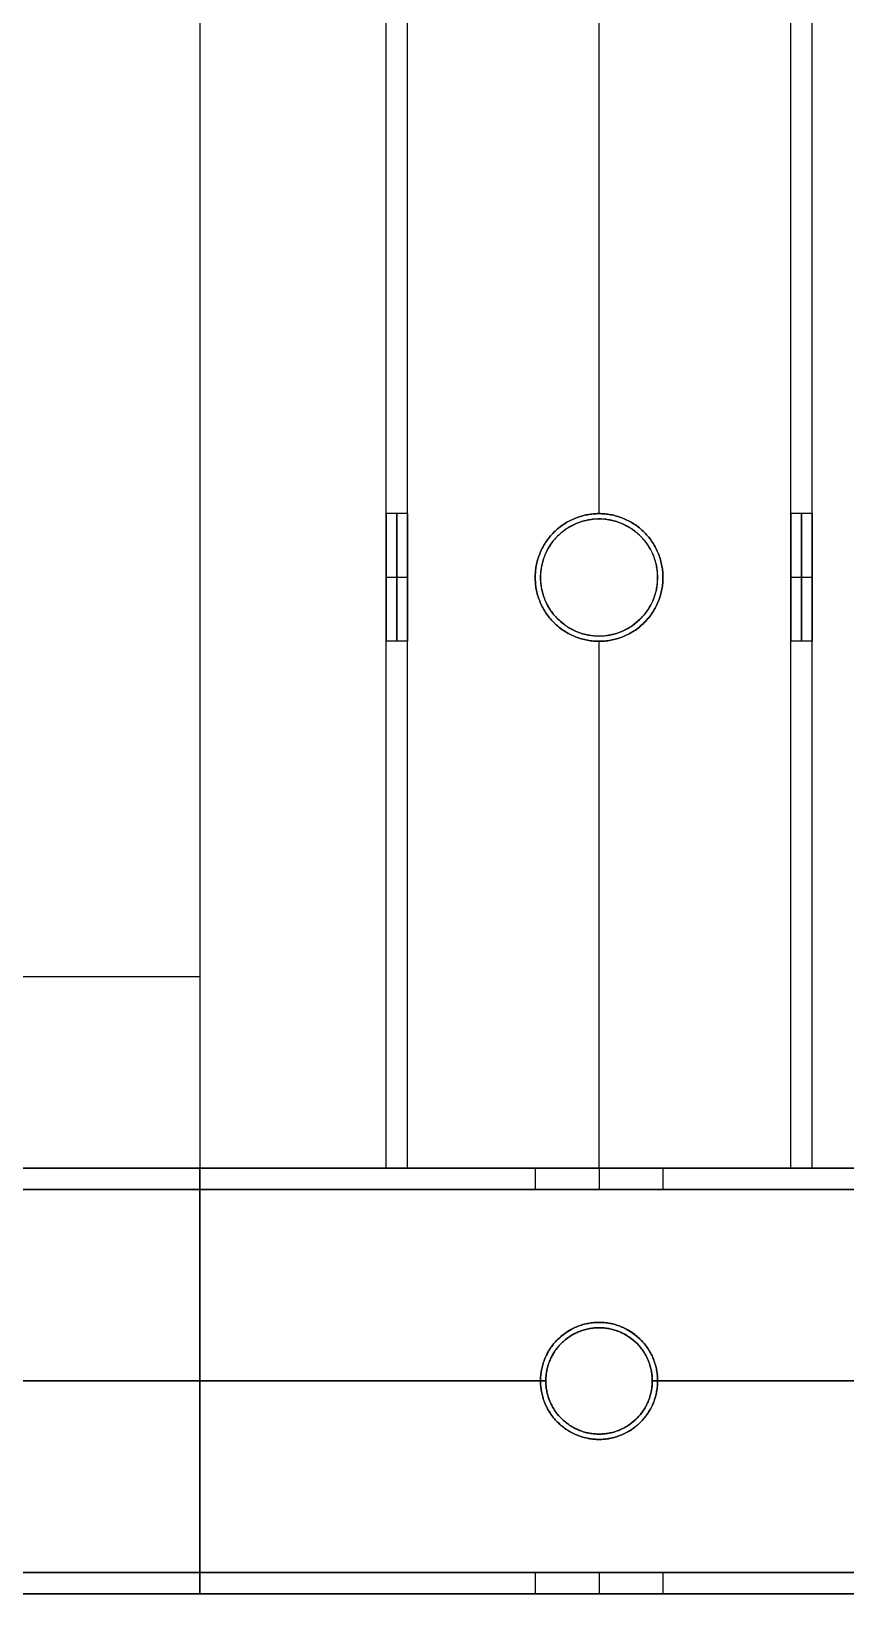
# Model space of a CAD drawing. Header units: millimetres. Extents: x -6529 to 809, y -8611 to 207.
# Drawn here: x -5313.9 to -5237.4, y -5087.9 to -4941.1 of the extents above; entities that cross this region are included whole.
import ezdxf

# ---------------------------------------------------------------- set-up
doc = ezdxf.new("R2010")
doc.units = ezdxf.units.MM
doc.header["$MEASUREMENT"] = 0
for name, color, linetype, true_color in [('gaten$11mm', 7, 'Continuous', 0xff6a35), ('platen', 7, 'Continuous', 0x007f00), ('staal', 5, 'Continuous', 0x0000ff)]:
    doc.layers.add(name, color=color, linetype=linetype, true_color=true_color)

# ---------------------------------------------------------------- blocks, each defined once
blk = doc.blocks.new('plaat base')
at = {"layer": 'platen'}
for p, q in [((620.5, 43.5), (620.5, 43.5, 18)), ((615, 38), (615, 38, 18)), ((626, 38), (626, 38, 18)), ((620.5, 32.5), (620.5, 32.5, 18)), ((658, -1200), (658, 0)), ((658, -1200, 18), (658, 0, 18))]:
    blk.add_line(p, q, dxfattribs=at)
for points in [[(658, 58), (508, 58), (358, 58)], [(658, 58, 18), (508, 58, 18), (358, 58, 18)], [(658, 58, 9), (508, 58, 9), (358, 58, 9)], [(658, 0), (658, 29), (658, 58)], [(658, 58), (658, 58, 9), (658, 58, 18)], [(658, 0, 18), (658, 29, 18), (658, 58, 18)], [(658, 0, 9), (658, 29, 9), (658, 58, 9)], [(658, 29), (658, 29, 9), (658, 29, 18)], [(658, 0), (658, 0, 9), (658, 0, 18)], [(958, 0), (808, 0), (658, 0)], [(958, 0, 18), (808, 0, 18), (658, 0, 18)], [(958, 0, 9), (808, 0, 9), (658, 0, 9)]]:
    blk.add_open_spline(points, degree=2, dxfattribs=at)
for points in [[(620.5, 43.5), (626, 43.5), (626, 38), (626, 32.5), (620.5, 32.5), (615, 32.5), (615, 38), (615, 43.5), (620.5, 43.5)], [(620.5, 43.5, 18), (626, 43.5, 18), (626, 38, 18), (626, 32.5, 18), (620.5, 32.5, 18), (615, 32.5, 18), (615, 38, 18), (615, 43.5, 18), (620.5, 43.5, 18)]]:
    blk.add_rational_spline(points, [1, 0.707106781187, 1, 0.707106781187, 1, 0.707106781187, 1, 0.707106781187, 1], degree=2, knots=[-31.415927, -31.415927, -31.415927, -23.561945, -23.561945, -15.707963, -15.707963, -7.853982, -7.853982, 0, 0, 0], dxfattribs=at)
blk = doc.blocks.new('top plaat')
at = {"layer": 'platen'}
for p, q in [((658, -1276), (658, 40)), ((658, -1276, 18), (658, 40, 18)), ((620.5, 25.5), (620.5, 25.5, 18)), ((615, 20), (615, 20, 18)), ((626, 20), (626, 20, 18)), ((620.5, 14.5), (620.5, 14.5, 18)), ((620.5, -50), (620.5, -50, 18)), ((615, -55.5), (615, -55.5, 18)), ((626, -55.5), (626, -55.5, 18)), ((620.5, -61), (620.5, -61, 18))]:
    blk.add_line(p, q, dxfattribs=at)
blk.add_circle((620.5, -55.5, 9), 5.5, dxfattribs=at)
for points in [[(658, 40), (349, 40), (40, 40)], [(658, 40, 18), (349, 40, 18), (40, 40, 18)], [(658, 40, 9), (349, 40, 9), (40, 40, 9)], [(658, 40), (658, 40, 9), (658, 40, 18)], [(1276, 40), (967, 40), (658, 40)], [(1276, 40, 18), (967, 40, 18), (658, 40, 18)], [(1276, 40, 9), (967, 40, 9), (658, 40, 9)]]:
    blk.add_open_spline(points, degree=2, dxfattribs=at)
for points, knots in [([(620.5, 25.5), (626, 25.5), (626, 20), (626, 14.5), (620.5, 14.5), (615, 14.5), (615, 20), (615, 25.5), (620.5, 25.5)], [-31.415927, -31.415927, -31.415927, -23.561945, -23.561945, -15.707963, -15.707963, -7.853982, -7.853982, 0, 0, 0]), ([(620.5, 25.5, 18), (626, 25.5, 18), (626, 20, 18), (626, 14.5, 18), (620.5, 14.5, 18), (615, 14.5, 18), (615, 20, 18), (615, 25.5, 18), (620.5, 25.5, 18)], [-31.415927, -31.415927, -31.415927, -23.561945, -23.561945, -15.707963, -15.707963, -7.853982, -7.853982, 0, 0, 0]), ([(620.5, 25.5, 9), (615, 25.5, 9), (615, 20, 9), (615, 14.5, 9), (620.5, 14.5, 9), (626, 14.5, 9), (626, 20, 9), (626, 25.5, 9), (620.5, 25.5, 9)], [0, 0, 0, 7.853982, 7.853982, 15.707963, 15.707963, 23.561945, 23.561945, 31.415927, 31.415927, 31.415927]), ([(626, -55.5), (626, -61), (620.5, -61), (615, -61), (615, -55.5), (615, -50), (620.5, -50), (626, -50), (626, -55.5)], [-37.699112, -37.699112, -37.699112, -28.274334, -28.274334, -18.849556, -18.849556, -9.424778, -9.424778, 0, 0, 0]), ([(626, -55.5, 18), (626, -61, 18), (620.5, -61, 18), (615, -61, 18), (615, -55.5, 18), (615, -50, 18), (620.5, -50, 18), (626, -50, 18), (626, -55.5, 18)], [-37.699112, -37.699112, -37.699112, -28.274334, -28.274334, -18.849556, -18.849556, -9.424778, -9.424778, 0, 0, 0])]:
    blk.add_rational_spline(points, [1, 0.707106781187, 1, 0.707106781187, 1, 0.707106781187, 1, 0.707106781187, 1], degree=2, knots=knots, dxfattribs=at)

msp = doc.modelspace()

# ---------------------------------------------------------------- linework, layer by layer
at = {"layer": 'gaten$11mm'}
for centre in [(-5260.61, -4992.39), (-5260.61, -5067.89)]:
    msp.add_circle(centre, 5.5, dxfattribs=at)
at = {"layer": 'staal'}
for p, q in [((-5278.61, -4986.39, 20), (-5280.61, -4986.39, 20)), ((-5260.61, -4986.39, 2), (-5260.61, -4986.39)), ((-5260.61, -4986.39, 40), (-5260.61, -4986.39, 38)), ((-5240.61, -4986.39, 20), (-5242.61, -4986.39, 20)), ((-5278.61, -4992.39, 26), (-5280.61, -4992.39, 26)), ((-5278.61, -4992.39, 14), (-5280.61, -4992.39, 14)), ((-5266.61, -4992.39, 2), (-5266.61, -4992.39)), ((-5266.61, -4992.39, 40), (-5266.61, -4992.39, 38)), ((-5254.61, -4992.39, 2), (-5254.61, -4992.39)), ((-5254.61, -4992.39, 40), (-5254.61, -4992.39, 38)), ((-5240.61, -4992.39, 26), (-5242.61, -4992.39, 26)), ((-5240.61, -4992.39, 14), (-5242.61, -4992.39, 14)), ((-5278.61, -4998.39, 20), (-5280.61, -4998.39, 20)), ((-5260.61, -4998.39, 2), (-5260.61, -4998.39)), ((-5260.61, -4998.39, 40), (-5260.61, -4998.39, 38)), ((-5240.61, -4998.39, 20), (-5242.61, -4998.39, 20)), ((-5278.61, -5047.89, 20), (-5280.61, -5047.89, 20)), ((-5266.61, -5047.89, 1296), (-5266.61, -5049.89, 1296)), ((-5266.61, -5047.89, 20), (-5266.61, -5049.89, 20)), ((-5260.61, -5047.89, 1302), (-5260.61, -5049.89, 1302)), ((-5260.61, -5047.89, 1290), (-5260.61, -5049.89, 1290)), ((-5260.61, -5047.89, 40), (-5260.61, -5047.89, 38)), ((-5260.61, -5047.89, 2), (-5260.61, -5047.89)), ((-5260.61, -5047.89, 26), (-5260.61, -5049.89, 26)), ((-5260.61, -5047.89, 14), (-5260.61, -5049.89, 14)), ((-5254.61, -5047.89, 1296), (-5254.61, -5049.89, 1296)), ((-5254.61, -5047.89, 20), (-5254.61, -5049.89, 20)), ((-5240.61, -5047.89, 20), (-5242.61, -5047.89, 20)), ((-5260.61, -5062.89, 1276), (-5260.61, -5062.89, 1278)), ((-5260.61, -5062.89, 1314), (-5260.61, -5062.89, 1316)), ((-5260.61, -5062.89), (-5260.61, -5062.89, 2)), ((-5260.61, -5062.89, 38), (-5260.61, -5062.89, 40)), ((-5265.61, -5067.89, 1314), (-5265.61, -5067.89, 1316)), ((-5265.61, -5067.89, 1276), (-5265.61, -5067.89, 1278)), ((-5265.61, -5067.89, 38), (-5265.61, -5067.89, 40)), ((-5265.61, -5067.89), (-5265.61, -5067.89, 2)), ((-5255.61, -5067.89, 1314), (-5255.61, -5067.89, 1316)), ((-5255.61, -5067.89, 1276), (-5255.61, -5067.89, 1278)), ((-5255.61, -5067.89, 38), (-5255.61, -5067.89, 40)), ((-5255.61, -5067.89), (-5255.61, -5067.89, 2)), ((-5260.61, -5072.89, 1314), (-5260.61, -5072.89, 1316)), ((-5260.61, -5072.89, 1276), (-5260.61, -5072.89, 1278)), ((-5260.61, -5072.89, 38), (-5260.61, -5072.89, 40)), ((-5260.61, -5072.89), (-5260.61, -5072.89, 2)), ((-5266.61, -5085.89, 1296), (-5266.61, -5087.89, 1296)), ((-5266.61, -5085.89, 20), (-5266.61, -5087.89, 20)), ((-5260.61, -5085.89, 1302), (-5260.61, -5087.89, 1302)), ((-5260.61, -5085.89, 1290), (-5260.61, -5087.89, 1290)), ((-5260.61, -5085.89, 26), (-5260.61, -5087.89, 26)), ((-5260.61, -5085.89, 14), (-5260.61, -5087.89, 14)), ((-5254.61, -5085.89, 1296), (-5254.61, -5087.89, 1296)), ((-5254.61, -5085.89, 20), (-5254.61, -5087.89, 20))]:
    msp.add_line(p, q, dxfattribs=at)
for points in [[(-4640.11, -5087.89), (-5956.11, -5087.89), (-5956.11, -3771.89), (-4640.11, -3771.89)], [(-4680.11, -5047.89), (-5916.11, -5047.89), (-5916.11, -3811.89), (-4680.11, -3811.89)]]:
    msp.add_lwpolyline(points, close=True, dxfattribs=at)
for centre in [(-5260.61, -5067.89, 1276), (-5260.61, -5067.89, 1315), (-5260.61, -5067.89, 1277), (-5260.61, -5067.89), (-5260.61, -5067.89, 39), (-5260.61, -5067.89, 1)]:
    msp.add_circle(centre, 5, dxfattribs=at)
for points in [[(-5280.61, -5047.89), (-5280.61, -4730.14), (-5280.61, -4412.39)], [(-5280.61, -5047.89, 40), (-5280.61, -4730.14, 40), (-5280.61, -4412.39, 40)], [(-5278.61, -5047.89, 2), (-5278.61, -4730.14, 2), (-5278.61, -4412.39, 2)], [(-5278.61, -5047.89, 38), (-5278.61, -4730.14, 38), (-5278.61, -4412.39, 38)], [(-5242.61, -5047.89, 2), (-5242.61, -4730.14, 2), (-5242.61, -4412.39, 2)], [(-5242.61, -5047.89, 38), (-5242.61, -4730.14, 38), (-5242.61, -4412.39, 38)], [(-5240.61, -5047.89), (-5240.61, -4730.14), (-5240.61, -4412.39)], [(-5240.61, -5047.89, 40), (-5240.61, -4730.14, 40), (-5240.61, -4412.39, 40)], [(-5280.61, -4986.39, 20), (-5280.61, -4954.89, 20), (-5280.61, -4923.39, 20)], [(-5278.61, -4986.39, 20), (-5278.61, -4954.89, 20), (-5278.61, -4923.39, 20)], [(-5260.61, -4986.39), (-5260.61, -4954.89), (-5260.61, -4923.39)], [(-5260.61, -4986.39, 40), (-5260.61, -4954.89, 40), (-5260.61, -4923.39, 40)], [(-5260.61, -4986.39, 2), (-5260.61, -4954.89, 2), (-5260.61, -4923.39, 2)], [(-5260.61, -4986.39, 38), (-5260.61, -4954.89, 38), (-5260.61, -4923.39, 38)], [(-5242.61, -4986.39, 20), (-5242.61, -4954.89, 20), (-5242.61, -4923.39, 20)], [(-5240.61, -4986.39, 20), (-5240.61, -4954.89, 20), (-5240.61, -4923.39, 20)], [(-5280.61, -5047.89, 20), (-5280.61, -5023.14, 20), (-5280.61, -4998.39, 20)], [(-5278.61, -5047.89, 20), (-5278.61, -5023.14, 20), (-5278.61, -4998.39, 20)], [(-5260.61, -5047.89), (-5260.61, -5023.14), (-5260.61, -4998.39)], [(-5260.61, -5047.89, 40), (-5260.61, -5023.14, 40), (-5260.61, -4998.39, 40)], [(-5260.61, -5047.89, 2), (-5260.61, -5023.14, 2), (-5260.61, -4998.39, 2)], [(-5260.61, -5047.89, 38), (-5260.61, -5023.14, 38), (-5260.61, -4998.39, 38)], [(-5242.61, -5047.89, 20), (-5242.61, -5023.14, 20), (-5242.61, -4998.39, 20)], [(-5240.61, -5047.89, 20), (-5240.61, -5023.14, 20), (-5240.61, -4998.39, 20)], [(-4680.11, -5047.89, 1276), (-5298.11, -5047.89, 1276), (-5916.11, -5047.89, 1276)], [(-4680.11, -5047.89, 1316), (-5298.11, -5047.89, 1316), (-5916.11, -5047.89, 1316)], [(-5916.11, -5047.89), (-5298.11, -5047.89), (-4680.11, -5047.89)], [(-5916.11, -5047.89, 40), (-5298.11, -5047.89, 40), (-4680.11, -5047.89, 40)], [(-5266.61, -5047.89, 1296), (-5298.11, -5047.89, 1296), (-5329.61, -5047.89, 1296)], [(-5329.61, -5047.89, 20), (-5298.11, -5047.89, 20), (-5266.61, -5047.89, 20)], [(-5298.11, -5047.89, 1276), (-5298.11, -5047.89, 1296), (-5298.11, -5047.89, 1316)], [(-5298.11, -5047.89, 1316), (-5298.11, -5067.89, 1316), (-5298.11, -5087.89, 1316)], [(-5298.11, -5087.89, 1276), (-5298.11, -5067.89, 1276), (-5298.11, -5047.89, 1276)], [(-5298.11, -5047.89), (-5298.11, -5047.89, 20), (-5298.11, -5047.89, 40)], [(-5298.11, -5047.89, 40), (-5298.11, -5067.89, 40), (-5298.11, -5087.89, 40)], [(-5298.11, -5087.89), (-5298.11, -5067.89), (-5298.11, -5047.89)], [(-5240.61, -5047.89), (-5260.61, -5047.89), (-5280.61, -5047.89)], [(-5280.61, -5047.89), (-5280.61, -5047.89, 20), (-5280.61, -5047.89, 40)], [(-5280.61, -5047.89, 40), (-5260.61, -5047.89, 40), (-5240.61, -5047.89, 40)], [(-5278.61, -5047.89, 38), (-5278.61, -5047.89, 20), (-5278.61, -5047.89, 2)], [(-5278.61, -5047.89, 2), (-5260.61, -5047.89, 2), (-5242.61, -5047.89, 2)], [(-5242.61, -5047.89, 38), (-5260.61, -5047.89, 38), (-5278.61, -5047.89, 38)], [(-5191.61, -5047.89, 1296), (-5223.11, -5047.89, 1296), (-5254.61, -5047.89, 1296)], [(-5254.61, -5047.89, 20), (-5223.11, -5047.89, 20), (-5191.61, -5047.89, 20)], [(-5242.61, -5047.89, 2), (-5242.61, -5047.89, 20), (-5242.61, -5047.89, 38)], [(-5240.61, -5047.89, 40), (-5240.61, -5047.89, 20), (-5240.61, -5047.89)], [(-4678.11, -5049.89, 1314), (-5298.11, -5049.89, 1314), (-5918.11, -5049.89, 1314)], [(-4678.11, -5049.89, 1278), (-5298.11, -5049.89, 1278), (-5918.11, -5049.89, 1278)], [(-5918.11, -5049.89, 38), (-5298.11, -5049.89, 38), (-4678.11, -5049.89, 38)], [(-5918.11, -5049.89, 2), (-5298.11, -5049.89, 2), (-4678.11, -5049.89, 2)], [(-5266.61, -5049.89, 1296), (-5298.11, -5049.89, 1296), (-5329.61, -5049.89, 1296)], [(-5329.61, -5049.89, 20), (-5298.11, -5049.89, 20), (-5266.61, -5049.89, 20)], [(-5298.11, -5085.89, 1314), (-5298.11, -5067.89, 1314), (-5298.11, -5049.89, 1314)], [(-5298.11, -5049.89, 1314), (-5298.11, -5049.89, 1296), (-5298.11, -5049.89, 1278)], [(-5298.11, -5049.89, 1278), (-5298.11, -5067.89, 1278), (-5298.11, -5085.89, 1278)], [(-5298.11, -5085.89, 38), (-5298.11, -5067.89, 38), (-5298.11, -5049.89, 38)], [(-5298.11, -5049.89, 38), (-5298.11, -5049.89, 20), (-5298.11, -5049.89, 2)], [(-5298.11, -5049.89, 2), (-5298.11, -5067.89, 2), (-5298.11, -5085.89, 2)], [(-5191.61, -5049.89, 1296), (-5223.11, -5049.89, 1296), (-5254.61, -5049.89, 1296)], [(-5254.61, -5049.89, 20), (-5223.11, -5049.89, 20), (-5191.61, -5049.89, 20)], [(-5265.61, -5067.89, 1316), (-5298.11, -5067.89, 1316), (-5330.61, -5067.89, 1316)], [(-5265.61, -5067.89, 1314), (-5298.11, -5067.89, 1314), (-5330.61, -5067.89, 1314)], [(-5265.61, -5067.89, 1278), (-5298.11, -5067.89, 1278), (-5330.61, -5067.89, 1278)], [(-5265.61, -5067.89, 1276), (-5298.11, -5067.89, 1276), (-5330.61, -5067.89, 1276)], [(-5330.61, -5067.89, 40), (-5298.11, -5067.89, 40), (-5265.61, -5067.89, 40)], [(-5330.61, -5067.89, 38), (-5298.11, -5067.89, 38), (-5265.61, -5067.89, 38)], [(-5330.61, -5067.89, 2), (-5298.11, -5067.89, 2), (-5265.61, -5067.89, 2)], [(-5330.61, -5067.89), (-5298.11, -5067.89), (-5265.61, -5067.89)], [(-5190.61, -5067.89, 1316), (-5223.11, -5067.89, 1316), (-5255.61, -5067.89, 1316)], [(-5190.61, -5067.89, 1314), (-5223.11, -5067.89, 1314), (-5255.61, -5067.89, 1314)], [(-5190.61, -5067.89, 1278), (-5223.11, -5067.89, 1278), (-5255.61, -5067.89, 1278)], [(-5190.61, -5067.89, 1276), (-5223.11, -5067.89, 1276), (-5255.61, -5067.89, 1276)], [(-5255.61, -5067.89, 40), (-5223.11, -5067.89, 40), (-5190.61, -5067.89, 40)], [(-5255.61, -5067.89, 38), (-5223.11, -5067.89, 38), (-5190.61, -5067.89, 38)], [(-5255.61, -5067.89, 2), (-5223.11, -5067.89, 2), (-5190.61, -5067.89, 2)], [(-5255.61, -5067.89), (-5223.11, -5067.89), (-5190.61, -5067.89)], [(-4642.11, -5085.89, 1314), (-5298.11, -5085.89, 1314), (-5954.11, -5085.89, 1314)], [(-4642.11, -5085.89, 1278), (-5298.11, -5085.89, 1278), (-5954.11, -5085.89, 1278)], [(-5954.11, -5085.89, 38), (-5298.11, -5085.89, 38), (-4642.11, -5085.89, 38)], [(-5954.11, -5085.89, 2), (-5298.11, -5085.89, 2), (-4642.11, -5085.89, 2)], [(-5266.61, -5085.89, 1296), (-5298.11, -5085.89, 1296), (-5329.61, -5085.89, 1296)], [(-5329.61, -5085.89, 20), (-5298.11, -5085.89, 20), (-5266.61, -5085.89, 20)], [(-5298.11, -5085.89, 1278), (-5298.11, -5085.89, 1296), (-5298.11, -5085.89, 1314)], [(-5298.11, -5085.89, 2), (-5298.11, -5085.89, 20), (-5298.11, -5085.89, 38)], [(-5191.61, -5085.89, 1296), (-5223.11, -5085.89, 1296), (-5254.61, -5085.89, 1296)], [(-5254.61, -5085.89, 20), (-5223.11, -5085.89, 20), (-5191.61, -5085.89, 20)], [(-4640.11, -5087.89, 1276), (-5298.11, -5087.89, 1276), (-5956.11, -5087.89, 1276)], [(-4640.11, -5087.89, 1316), (-5298.11, -5087.89, 1316), (-5956.11, -5087.89, 1316)], [(-5956.11, -5087.89), (-5298.11, -5087.89), (-4640.11, -5087.89)], [(-5956.11, -5087.89, 40), (-5298.11, -5087.89, 40), (-4640.11, -5087.89, 40)], [(-5266.61, -5087.89, 1296), (-5298.11, -5087.89, 1296), (-5329.61, -5087.89, 1296)], [(-5329.61, -5087.89, 20), (-5298.11, -5087.89, 20), (-5266.61, -5087.89, 20)], [(-5298.11, -5087.89, 1316), (-5298.11, -5087.89, 1296), (-5298.11, -5087.89, 1276)], [(-5298.11, -5087.89, 40), (-5298.11, -5087.89, 20), (-5298.11, -5087.89)], [(-5191.61, -5087.89, 1296), (-5223.11, -5087.89, 1296), (-5254.61, -5087.89, 1296)], [(-5254.61, -5087.89, 20), (-5223.11, -5087.89, 20), (-5191.61, -5087.89, 20)]]:
    msp.add_open_spline(points, degree=2, dxfattribs=at)
for points, weights, knots in [([(-5280.61, -4992.39, 26), (-5280.61, -4998.39, 26), (-5280.61, -4998.39, 20), (-5280.61, -4998.39, 14), (-5280.61, -4992.39, 14), (-5280.61, -4986.39, 14), (-5280.61, -4986.39, 20), (-5280.61, -4986.39, 26), (-5280.61, -4992.39, 26)], [1, 0.707106781187, 1, 0.707106781187, 1, 0.707106781187, 1, 0.707106781187, 1], [-31.415927, -31.415927, -31.415927, -23.561945, -23.561945, -15.707963, -15.707963, -7.853982, -7.853982, 0, 0, 0]), ([(-5279.61, -4992.39, 26), (-5279.61, -4986.39, 26), (-5279.61, -4986.39, 20), (-5279.61, -4986.39, 14), (-5279.61, -4992.39, 14), (-5279.61, -4998.39, 14), (-5279.61, -4998.39, 20), (-5279.61, -4998.39, 26), (-5279.61, -4992.39, 26)], [1, 0.707106781187, 1, 0.707106781187, 1, 0.707106781187, 1, 0.707106781187, 1], [0, 0, 0, 7.853982, 7.853982, 15.707963, 15.707963, 23.561945, 23.561945, 31.415927, 31.415927, 31.415927]), ([(-5278.61, -4992.39, 26), (-5278.61, -4986.39, 26), (-5278.61, -4986.39, 20), (-5278.61, -4986.39, 14), (-5278.61, -4992.39, 14), (-5278.61, -4998.39, 14), (-5278.61, -4998.39, 20), (-5278.61, -4998.39, 26), (-5278.61, -4992.39, 26)], [0.999999860338, 0.707106851018, 1, 0.707106781187, 1, 0.707106781187, 1, 0.707106851018, 0.999999860338], [0, 0, 0, 7.853981, 7.853981, 15.707963, 15.707963, 23.561946, 23.561946, 31.415927, 31.415927, 31.415927]), ([(-5266.61, -4992.39), (-5266.61, -4998.39), (-5260.61, -4998.39), (-5254.61, -4998.39), (-5254.61, -4992.39), (-5254.61, -4986.39), (-5260.61, -4986.39), (-5266.61, -4986.39), (-5266.61, -4992.39)], [1, 0.707106781187, 1, 0.707106781187, 1, 0.707106781187, 1, 0.707106781187, 1], [-31.415927, -31.415927, -31.415927, -23.561945, -23.561945, -15.707963, -15.707963, -7.853982, -7.853982, 0, 0, 0]), ([(-5266.61, -4992.39, 40), (-5266.61, -4986.39, 40), (-5260.61, -4986.39, 40), (-5254.61, -4986.39, 40), (-5254.61, -4992.39, 40), (-5254.61, -4998.39, 40), (-5260.61, -4998.39, 40), (-5266.61, -4998.39, 40), (-5266.61, -4992.39, 40)], [1, 0.707106781187, 1, 0.707106781187, 1, 0.707106781187, 1, 0.707106781187, 1], [0, 0, 0, 7.853982, 7.853982, 15.707963, 15.707963, 23.561945, 23.561945, 31.415927, 31.415927, 31.415927]), ([(-5266.61, -4992.39, 2), (-5266.61, -4986.39, 2), (-5260.61, -4986.39, 2), (-5254.61, -4986.39, 2), (-5254.61, -4992.39, 2), (-5254.61, -4998.39, 2), (-5260.61, -4998.39, 2), (-5266.61, -4998.39, 2), (-5266.61, -4992.39, 2)], [1, 0.707106781187, 1, 0.707106781187, 1, 0.707106781187, 1, 0.707106781187, 1], [0, 0, 0, 7.853982, 7.853982, 15.707963, 15.707963, 23.561945, 23.561945, 31.415927, 31.415927, 31.415927]), ([(-5266.61, -4992.39, 38), (-5266.61, -4998.39, 38), (-5260.61, -4998.39, 38), (-5254.61, -4998.39, 38), (-5254.61, -4992.39, 38), (-5254.61, -4986.39, 38), (-5260.61, -4986.39, 38), (-5266.61, -4986.39, 38), (-5266.61, -4992.39, 38)], [1, 0.707106781187, 1, 0.707106781187, 1, 0.707106781187, 1, 0.707106781187, 1], [-31.415927, -31.415927, -31.415927, -23.561945, -23.561945, -15.707963, -15.707963, -7.853982, -7.853982, 0, 0, 0]), ([(-5266.61, -4992.39, 1), (-5266.61, -4986.39, 1), (-5260.61, -4986.39, 1), (-5254.61, -4986.39, 1), (-5254.61, -4992.39, 1), (-5254.61, -4998.39, 1), (-5260.61, -4998.39, 1), (-5266.61, -4998.39, 1), (-5266.61, -4992.39, 1)], [1, 0.707106781187, 1, 0.707106781187, 1, 0.707106781187, 1, 0.707106781187, 1], [0, 0, 0, 7.853982, 7.853982, 15.707963, 15.707963, 23.561945, 23.561945, 31.415927, 31.415927, 31.415927]), ([(-5266.61, -4992.39, 39), (-5266.61, -4986.39, 39), (-5260.61, -4986.39, 39), (-5254.61, -4986.39, 39), (-5254.61, -4992.39, 39), (-5254.61, -4998.39, 39), (-5260.61, -4998.39, 39), (-5266.61, -4998.39, 39), (-5266.61, -4992.39, 39)], [1, 0.707106781187, 1, 0.707106781187, 1, 0.707106781187, 1, 0.707106781187, 1], [0, 0, 0, 7.853982, 7.853982, 15.707963, 15.707963, 23.561945, 23.561945, 31.415927, 31.415927, 31.415927]), ([(-5242.61, -4992.39, 26), (-5242.61, -4998.39, 26), (-5242.61, -4998.39, 20), (-5242.61, -4998.39, 14), (-5242.61, -4992.39, 14), (-5242.61, -4986.39, 14), (-5242.61, -4986.39, 20), (-5242.61, -4986.39, 26), (-5242.61, -4992.39, 26)], [1, 0.707106781187, 1, 0.707106781187, 1, 0.707106781187, 1, 0.707106781187, 1], [-31.415927, -31.415927, -31.415927, -23.561945, -23.561945, -15.707963, -15.707963, -7.853982, -7.853982, 0, 0, 0]), ([(-5241.61, -4992.39, 26), (-5241.61, -4986.39, 26), (-5241.61, -4986.39, 20), (-5241.61, -4986.39, 14), (-5241.61, -4992.39, 14), (-5241.61, -4998.39, 14), (-5241.61, -4998.39, 20), (-5241.61, -4998.39, 26), (-5241.61, -4992.39, 26)], [1, 0.707106781187, 1, 0.707106781187, 1, 0.707106781187, 1, 0.707106781187, 1], [0, 0, 0, 7.853982, 7.853982, 15.707963, 15.707963, 23.561945, 23.561945, 31.415927, 31.415927, 31.415927]), ([(-5240.61, -4992.39, 26), (-5240.61, -4986.39, 26), (-5240.61, -4986.39, 20), (-5240.61, -4986.39, 14), (-5240.61, -4992.39, 14), (-5240.61, -4998.39, 14), (-5240.61, -4998.39, 20), (-5240.61, -4998.39, 26), (-5240.61, -4992.39, 26)], [1, 0.707106781187, 1, 0.707106781187, 1, 0.707106781187, 1, 0.707106781187, 1], [0, 0, 0, 7.853982, 7.853982, 15.707963, 15.707963, 23.561945, 23.561945, 31.415927, 31.415927, 31.415927]), ([(-5260.61, -5047.89, 1302), (-5254.61, -5047.89, 1302), (-5254.61, -5047.89, 1296), (-5254.61, -5047.89, 1290), (-5260.61, -5047.89, 1290), (-5266.61, -5047.89, 1290), (-5266.61, -5047.89, 1296), (-5266.61, -5047.89, 1302), (-5260.61, -5047.89, 1302)], [1, 0.707106781187, 1, 0.707106781187, 1, 0.707106781187, 1, 0.707106781187, 1], [0, 0, 0, 7.853982, 7.853982, 15.707963, 15.707963, 23.561945, 23.561945, 31.415927, 31.415927, 31.415927]), ([(-5260.61, -5047.89, 26), (-5266.61, -5047.89, 26), (-5266.61, -5047.89, 20), (-5266.61, -5047.89, 14), (-5260.61, -5047.89, 14), (-5254.61, -5047.89, 14), (-5254.61, -5047.89, 20), (-5254.61, -5047.89, 26), (-5260.61, -5047.89, 26)], [1, 0.707106781187, 1, 0.707106781187, 1, 0.707106781187, 1, 0.707106781187, 1], [0, 0, 0, 7.853982, 7.853982, 15.707963, 15.707963, 23.561945, 23.561945, 31.415927, 31.415927, 31.415927]), ([(-5260.61, -5049.89, 1302), (-5266.61, -5049.89, 1302), (-5266.61, -5049.89, 1296), (-5266.61, -5049.89, 1290), (-5260.61, -5049.89, 1290), (-5254.61, -5049.89, 1290), (-5254.61, -5049.89, 1296), (-5254.61, -5049.89, 1302), (-5260.61, -5049.89, 1302)], [0.999999860338, 0.707106851018, 1, 0.707106781187, 1, 0.707106781187, 1, 0.707106851018, 0.999999860338], [-31.415927, -31.415927, -31.415927, -23.561946, -23.561946, -15.707963, -15.707963, -7.853981, -7.853981, 0, 0, 0]), ([(-5260.61, -5049.89, 26), (-5254.61, -5049.89, 26), (-5254.61, -5049.89, 20), (-5254.61, -5049.89, 14), (-5260.61, -5049.89, 14), (-5266.61, -5049.89, 14), (-5266.61, -5049.89, 20), (-5266.61, -5049.89, 26), (-5260.61, -5049.89, 26)], [0.999999860338, 0.707106851018, 1, 0.707106781187, 1, 0.707106781187, 1, 0.707106851018, 0.999999860338], [-31.415927, -31.415927, -31.415927, -23.561946, -23.561946, -15.707963, -15.707963, -7.853981, -7.853981, 0, 0, 0]), ([(-5260.61, -5062.89, 1316), (-5265.61, -5062.89, 1316), (-5265.61, -5067.89, 1316), (-5265.61, -5072.89, 1316), (-5260.61, -5072.89, 1316), (-5255.61, -5072.89, 1316), (-5255.61, -5067.89, 1316), (-5255.61, -5062.89, 1316), (-5260.61, -5062.89, 1316)], [1, 0.707106781187, 1, 0.707106781187, 1, 0.707106781187, 1, 0.707106781187, 1], [-31.415927, -31.415927, -31.415927, -23.561945, -23.561945, -15.707963, -15.707963, -7.853982, -7.853982, 0, 0, 0]), ([(-5260.61, -5062.89, 1314), (-5255.61, -5062.89, 1314), (-5255.61, -5067.89, 1314), (-5255.61, -5072.89, 1314), (-5260.61, -5072.89, 1314), (-5265.61, -5072.89, 1314), (-5265.61, -5067.89, 1314), (-5265.61, -5062.89, 1314), (-5260.61, -5062.89, 1314)], [1, 0.707106781187, 1, 0.707106781187, 1, 0.707106781187, 1, 0.707106781187, 1], [0, 0, 0, 7.853982, 7.853982, 15.707963, 15.707963, 23.561945, 23.561945, 31.415927, 31.415927, 31.415927]), ([(-5260.61, -5062.89, 1278), (-5265.61, -5062.89, 1278), (-5265.61, -5067.89, 1278), (-5265.61, -5072.89, 1278), (-5260.61, -5072.89, 1278), (-5255.61, -5072.89, 1278), (-5255.61, -5067.89, 1278), (-5255.61, -5062.89, 1278), (-5260.61, -5062.89, 1278)], [1, 0.707106781187, 1, 0.707106781187, 1, 0.707106781187, 1, 0.707106781187, 1], [-31.415927, -31.415927, -31.415927, -23.561945, -23.561945, -15.707963, -15.707963, -7.853982, -7.853982, 0, 0, 0]), ([(-5260.61, -5062.89, 40), (-5255.61, -5062.89, 40), (-5255.61, -5067.89, 40), (-5255.61, -5072.89, 40), (-5260.61, -5072.89, 40), (-5265.61, -5072.89, 40), (-5265.61, -5067.89, 40), (-5265.61, -5062.89, 40), (-5260.61, -5062.89, 40)], [1, 0.707106781187, 1, 0.707106781187, 1, 0.707106781187, 1, 0.707106781187, 1], [-31.415927, -31.415927, -31.415927, -23.561945, -23.561945, -15.707963, -15.707963, -7.853982, -7.853982, 0, 0, 0]), ([(-5260.61, -5062.89, 38), (-5265.61, -5062.89, 38), (-5265.61, -5067.89, 38), (-5265.61, -5072.89, 38), (-5260.61, -5072.89, 38), (-5255.61, -5072.89, 38), (-5255.61, -5067.89, 38), (-5255.61, -5062.89, 38), (-5260.61, -5062.89, 38)], [1, 0.707106781187, 1, 0.707106781187, 1, 0.707106781187, 1, 0.707106781187, 1], [0, 0, 0, 7.853982, 7.853982, 15.707963, 15.707963, 23.561945, 23.561945, 31.415927, 31.415927, 31.415927]), ([(-5260.61, -5062.89, 2), (-5255.61, -5062.89, 2), (-5255.61, -5067.89, 2), (-5255.61, -5072.89, 2), (-5260.61, -5072.89, 2), (-5265.61, -5072.89, 2), (-5265.61, -5067.89, 2), (-5265.61, -5062.89, 2), (-5260.61, -5062.89, 2)], [1, 0.707106781187, 1, 0.707106781187, 1, 0.707106781187, 1, 0.707106781187, 1], [-31.415927, -31.415927, -31.415927, -23.561945, -23.561945, -15.707963, -15.707963, -7.853982, -7.853982, 0, 0, 0]), ([(-5260.61, -5085.89, 1302), (-5254.61, -5085.89, 1302), (-5254.61, -5085.89, 1296), (-5254.61, -5085.89, 1290), (-5260.61, -5085.89, 1290), (-5266.61, -5085.89, 1290), (-5266.61, -5085.89, 1296), (-5266.61, -5085.89, 1302), (-5260.61, -5085.89, 1302)], [1, 0.707106781187, 1, 0.707106781187, 1, 0.707106781187, 1, 0.707106781187, 1], [0, 0, 0, 7.853982, 7.853982, 15.707963, 15.707963, 23.561945, 23.561945, 31.415927, 31.415927, 31.415927]), ([(-5260.61, -5085.89, 26), (-5266.61, -5085.89, 26), (-5266.61, -5085.89, 20), (-5266.61, -5085.89, 14), (-5260.61, -5085.89, 14), (-5254.61, -5085.89, 14), (-5254.61, -5085.89, 20), (-5254.61, -5085.89, 26), (-5260.61, -5085.89, 26)], [1, 0.707106781187, 1, 0.707106781187, 1, 0.707106781187, 1, 0.707106781187, 1], [0, 0, 0, 7.853982, 7.853982, 15.707963, 15.707963, 23.561945, 23.561945, 31.415927, 31.415927, 31.415927]), ([(-5260.61, -5087.89, 1302), (-5266.61, -5087.89, 1302), (-5266.61, -5087.89, 1296), (-5266.61, -5087.89, 1290), (-5260.61, -5087.89, 1290), (-5254.61, -5087.89, 1290), (-5254.61, -5087.89, 1296), (-5254.61, -5087.89, 1302), (-5260.61, -5087.89, 1302)], [1, 0.707106781187, 1, 0.707106781187, 1, 0.707106781187, 1, 0.707106781187, 1], [-31.415927, -31.415927, -31.415927, -23.561945, -23.561945, -15.707963, -15.707963, -7.853982, -7.853982, 0, 0, 0]), ([(-5260.61, -5087.89, 26), (-5254.61, -5087.89, 26), (-5254.61, -5087.89, 20), (-5254.61, -5087.89, 14), (-5260.61, -5087.89, 14), (-5266.61, -5087.89, 14), (-5266.61, -5087.89, 20), (-5266.61, -5087.89, 26), (-5260.61, -5087.89, 26)], [1, 0.707106781187, 1, 0.707106781187, 1, 0.707106781187, 1, 0.707106781187, 1], [-31.415927, -31.415927, -31.415927, -23.561945, -23.561945, -15.707963, -15.707963, -7.853982, -7.853982, 0, 0, 0])]:
    msp.add_rational_spline(points, weights, degree=2, knots=knots, dxfattribs=at)

# ---------------------------------------------------------------- block references
at = {"layer": 'platen', "rotation": 180}
for name, p in [('plaat base', (-4640.11, -5029.89, 40)), ('top plaat', (-4640.11, -5047.89, 1316))]:
    msp.add_blockref(name, p, dxfattribs=at)

doc.saveas('drawing.dxf')
